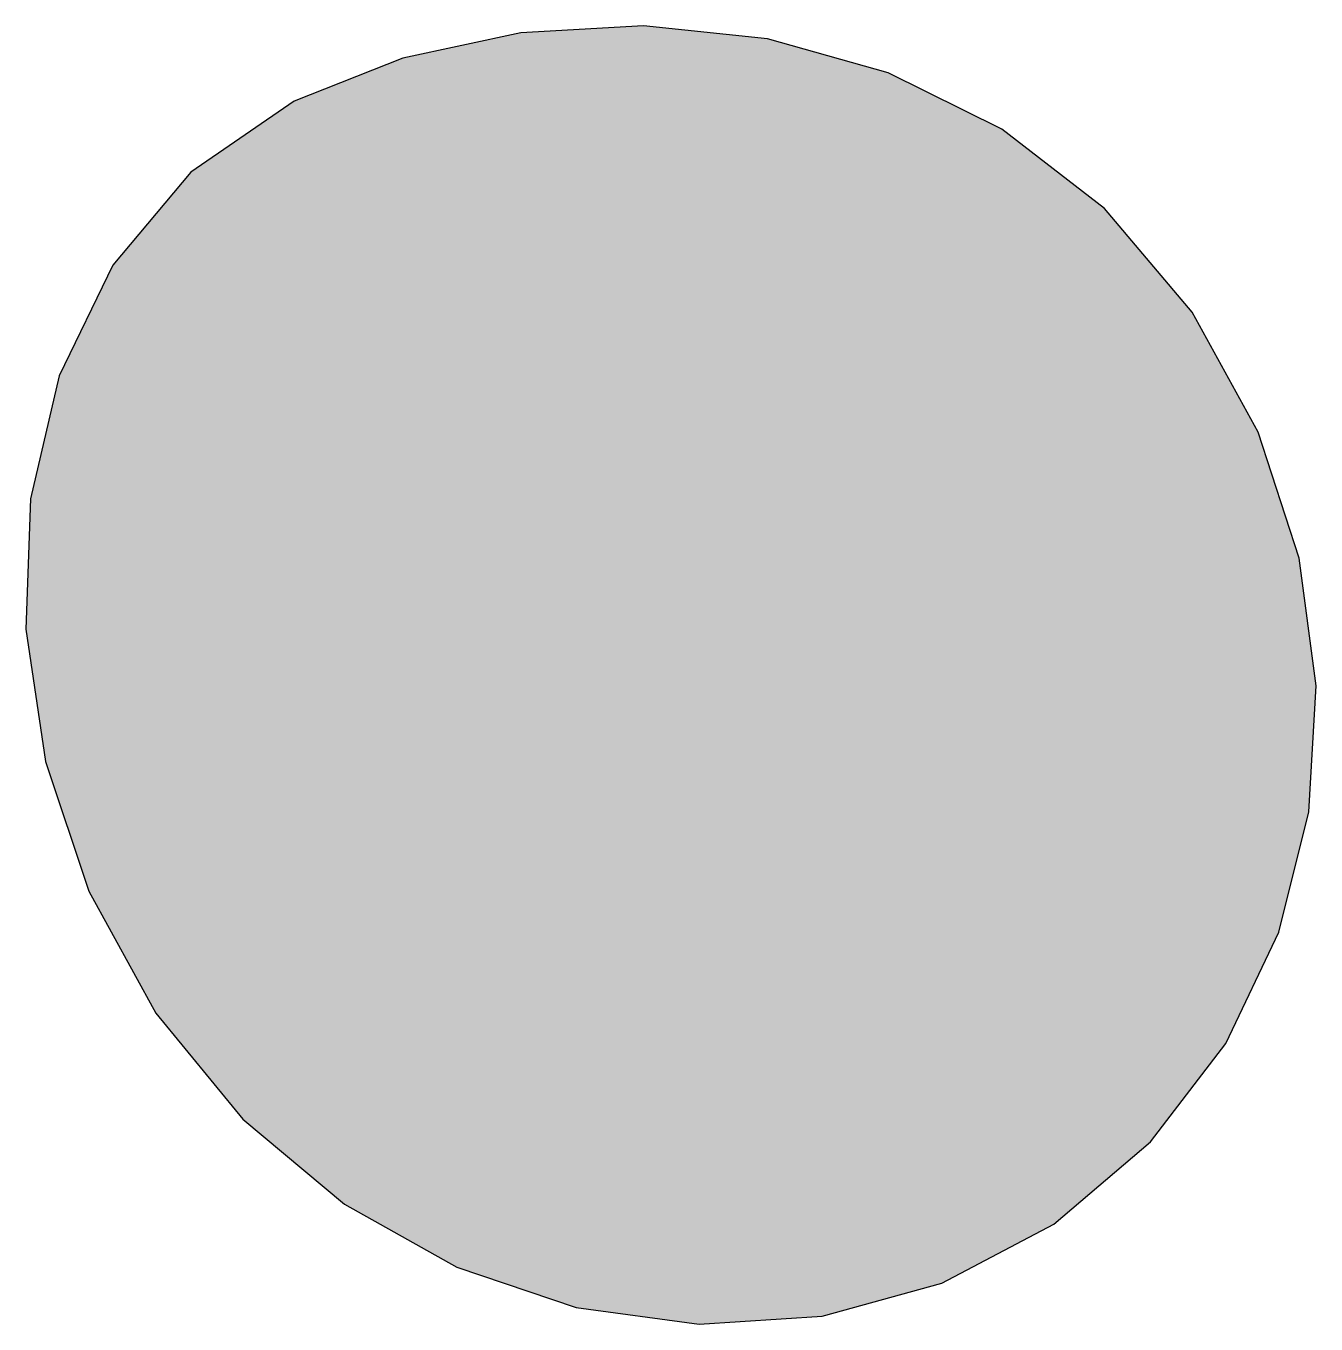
# Model space of a CAD drawing. Extents: x 37.35 to 42.34, y 59.06 to 64.08.
import ezdxf

# ---------------------------------------------------------------- set-up
doc = ezdxf.new("R2010")
doc.units = 0
doc.header["$MEASUREMENT"] = 0
doc.layers.add('L2-RESIST', color=7, linetype='CONTINUOUS')

msp = doc.modelspace()

# ---------------------------------------------------------------- hatches: boundary and pattern name
at = {"layer": 'L2-RESIST'}
h = msp.add_hatch(color=21, dxfattribs=at)
h.dxf.hatch_style = 2
h.paths.add_polyline_path([(38.3856, 63.7897), (37.9862, 63.5159), (37.6836, 63.1553), (37.4771, 62.7274), (37.3656, 62.2517), (37.3482, 61.7478), (37.4238, 61.2352), (37.5916, 60.7334), (37.8506, 60.2619), (38.1875, 59.8518), (38.5801, 59.5232), (39.0145, 59.2793), (39.4767, 59.1235), (39.9527, 59.0589), (40.4286, 59.0889), (40.8903, 59.2168), (41.324, 59.4457), (41.6982, 59.7633), (41.9888, 60.1445), (42.1939, 60.5751), (42.3111, 61.0411), (42.3384, 61.5282), (42.2735, 62.0222), (42.1145, 62.5089), (41.859, 62.9742), (41.5204, 63.3752), (41.1233, 63.682), (40.6834, 63.899), (40.2162, 64.0305), (39.7373, 64.0809), (39.2622, 64.0547), (38.8065, 63.9561)])

# ---------------------------------------------------------------- linework, layer by layer
msp.add_lwpolyline([(38.3856, 63.7897), (37.9862, 63.5159), (37.6836, 63.1553), (37.4771, 62.7274), (37.3656, 62.2517), (37.3482, 61.7478), (37.4238, 61.2352), (37.5916, 60.7334), (37.8506, 60.2619), (38.1875, 59.8518), (38.5801, 59.5232), (39.0145, 59.2793), (39.4767, 59.1235), (39.9527, 59.0589), (40.4286, 59.0889), (40.8903, 59.2168), (41.324, 59.4457), (41.6982, 59.7633), (41.9888, 60.1445), (42.1939, 60.5751), (42.3111, 61.0411), (42.3384, 61.5282), (42.2735, 62.0222), (42.1145, 62.5089), (41.859, 62.9742), (41.5204, 63.3752), (41.1233, 63.682), (40.6834, 63.899), (40.2162, 64.0305), (39.7373, 64.0809), (39.2622, 64.0547), (38.8065, 63.9561), (38.3856, 63.7897), (38.3856, 63.7897)], dxfattribs=at)

doc.saveas('drawing.dxf')
